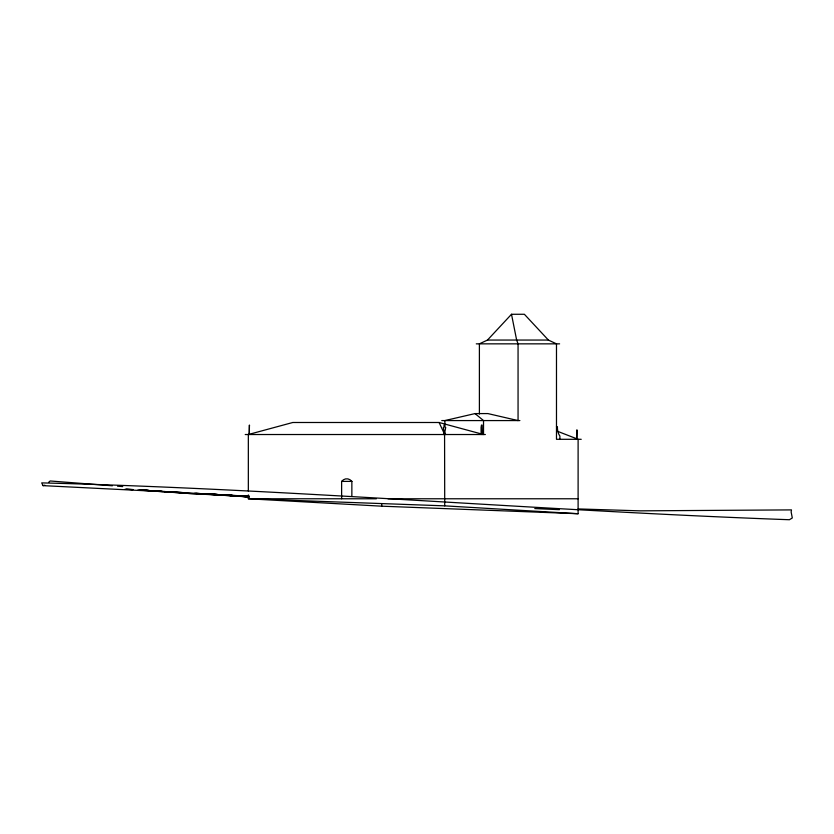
<?xml version="1.0" encoding="UTF-8"?>
<svg xmlns="http://www.w3.org/2000/svg" width="834" height="834" viewBox="0 0 834 834"><rect width="100%" height="100%" fill="white"/><g stroke="black" fill="none" stroke-linecap="round" stroke-linejoin="round"><path stroke-width="1.25" d="M249.429 425.799L249.272 434.524L249.387 425.059L249.554 425.799M576.94 430.573L576.784 439.299L576.888 429.833L577.065 430.573M479.394 414.071L479.394 343.848L487.494 340.053L511.503 314.272L524.377 314.272L548.386 340.053L556.486 343.848L556.486 439.299L581.225 439.299M48.674 482.292L50.165 480.978L112.361 485.784M44.786 485.211L43.055 485.638L41.7 482.886C291.243 489.162 540.025 510.742 789.423 519.728L792.3 517.945L791.132 511.92L791.487 509.897L640.251 510.846L578.045 508.928M444.574 434.212L443.396 434.524L444.157 431.949L443.344 427.456L444.115 426.966L444.022 425.059L445.022 425.059L444.929 426.966L445.7 427.456L444.887 431.949L445.658 434.524L444.574 434.212L444.72 505.852L578.108 513.723L578.108 439.299L557.049 431.115M511.503 314.272L516.642 340.053L518.06 343.848L518.06 420.576L487.89 413.581L475.026 413.581L444.866 420.576L444.866 424.37M487.494 340.053L548.386 340.053M476.277 343.848L559.604 343.848M441.749 420.576L519.884 420.576M475.026 413.581L483.522 420.576L483.522 434.524L439.08 422.494L292.786 422.494L248.334 434.524L248.334 491.059M556.486 426.727L557.414 426.727A10.748 6.182 90 0 0 559.895 436.036L559.895 439.299M245.227 434.524L485.357 434.524M341.627 498.774L341.627 481.395L351.979 481.395M376.363 498.774L248.334 498.774L248.334 494.916M387.966 498.774L578.108 498.774M444.72 505.852L248.334 498.774L381.732 506.186L578.108 513.723M534.761 508.584L559.458 509.668M43.055 485.638L187.254 492.863L167.863 491.685M165.184 491.685L249.272 496.272M137.923 490.006L187.817 493.405L249.366 496.272M188.536 493.478L248.73 496.678M126.518 489.162L132.981 489.558M139.445 489.944L148.483 490.496M153.654 490.819L165.288 491.528M195.907 493.342L203.621 493.811M208.771 494.124L217.778 494.677M220.353 494.833L233.228 495.625M235.803 495.782L248.668 496.564M194.666 493.301L201.15 493.749M207.645 494.187L216.725 494.802M219.332 494.979L249.189 497.012M125.131 489.141L132.815 489.662M117.542 486.191L122.723 486.597M213.473 494.176L217.309 494.479M223.72 494.958L232.686 495.646M235.251 495.844L249.356 496.918M212.409 494.114L217.58 494.52M224.054 495.021L231.821 495.625M234.417 495.823L248.657 496.918M142.854 489.965L149.276 490.455M154.415 490.851L162.13 491.434M164.694 491.633L187.817 493.405M143.125 489.996L148.316 490.392M153.498 490.788L162.588 491.487M227.453 495.021L232.634 495.427M237.805 495.834L244.279 496.334M439.08 422.494L444.032 433.044M482.438 434.524L482.073 425.059L481.479 425.059L481.082 427.456L481.114 434.524M381.732 503.715L381.732 506.186M351.854 496.293L351.854 481.395A8.788 7.183 -90 0 0 341.627 481.395"/></g></svg>
